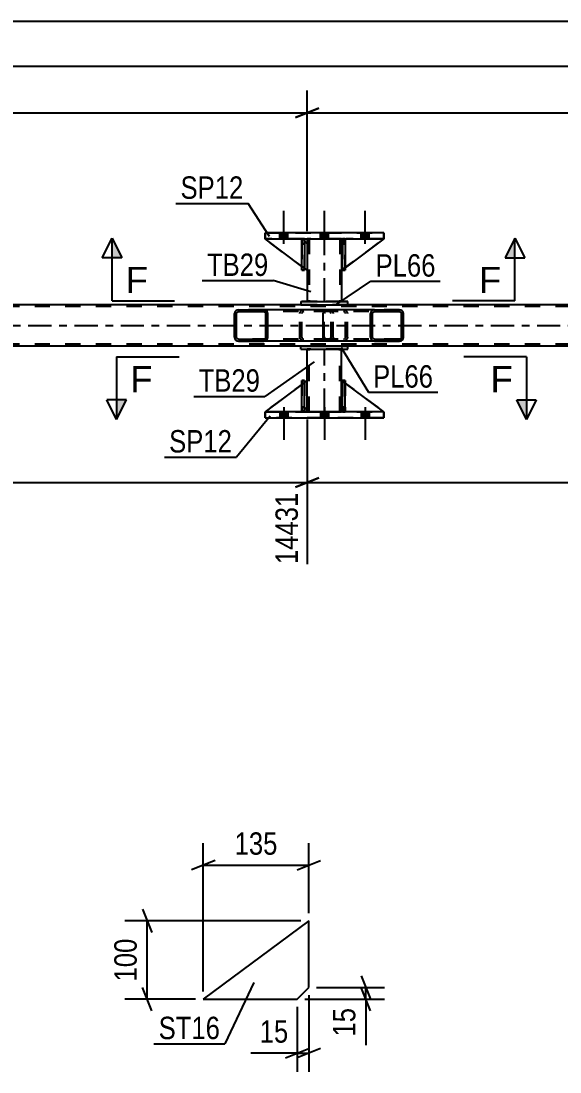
# Model space of a CAD drawing. Header units: millimetres. Extents: x 0 to 841, y 0 to 594.
# Drawn here: x 621.8 to 690.8, y 133.8 to 268.2 of the extents above; entities that cross this region are included whole.
import ezdxf

# ---------------------------------------------------------------- set-up
doc = ezdxf.new("R2010")
doc.units = ezdxf.units.MM
doc.linetypes.add('DXK_LINE_DOT2', pattern=[3.9198, 1.9599, -1.9599])
doc.linetypes.add('DXK_LINE_DOT3', pattern=[5.9187, 2.979, -0.9799, 0.9799, -0.9799])
doc.styles.add('Arial', font='ARIAL.TTF', dxfattribs={"height": 0.2})
doc.styles.add('Arial Narrow', font='ARIALN.TTF', dxfattribs={"height": 0.2})

# ---------------------------------------------------------------- blocks, each defined once
blk = doc.blocks.new('Part-272366397-4806 - 4800')
at = {"color": 2, "linetype": 'Continuous'}
for p, q in [((658.62, 153.15), (645.12, 143.15)), ((658.62, 144.65), (658.62, 153.15)), ((657.12, 143.15), (658.62, 144.65)), ((645.12, 143.15), (657.12, 143.15))]:
    blk.add_line(p, q, dxfattribs=at)
at = {"color": 7, "linetype": 'DXK_LINE_DOT2'}
for p, q in [((658.62, 144.65), (658.62, 153.15)), ((657.12, 143.15), (657.12, 143.15))]:
    blk.add_line(p, q, dxfattribs=at)
blk = doc.blocks.new('Bolt-272366397-2430 - 2415')
at = {"linetype": 'Continuous'}
for points in [[(654.9, 240.32), (655.94, 240.32), (655.94, 241.12), (654.9, 241.12)], [(654.9, 240.32), (655.94, 240.32), (655.94, 241.12), (654.9, 241.12)], [(654.9, 240.32), (655.94, 240.32), (655.94, 241.12), (654.9, 241.12)], [(660.1, 240.32), (661.14, 240.32), (661.14, 241.12), (660.1, 241.12)], [(660.1, 240.32), (661.14, 240.32), (661.14, 241.12), (660.1, 241.12)], [(665.3, 240.32), (666.34, 240.32), (666.34, 241.12), (665.3, 241.12)], [(665.3, 240.32), (666.34, 240.32), (666.34, 241.12), (665.3, 241.12)], [(665.3, 240.32), (666.34, 240.32), (666.34, 241.12), (665.3, 241.12)]]:
    blk.add_hatch(color=1, dxfattribs=at).paths.add_polyline_path(points)
at = {"color": 1, "linetype": 'Continuous'}
for p, q in [((655.42, 239.72), (655.42, 243.92)), ((655.42, 239.72), (655.42, 243.92)), ((655.42, 239.72), (655.42, 243.92)), ((660.62, 239.72), (660.62, 243.92)), ((660.62, 239.72), (660.62, 243.92)), ((665.82, 239.72), (665.82, 243.92)), ((665.82, 239.72), (665.82, 243.92)), ((665.82, 239.72), (665.82, 243.92)), ((654.9, 240.32), (654.9, 241.12)), ((654.9, 240.32), (654.9, 241.12)), ((654.9, 240.32), (654.9, 241.12)), ((655.94, 240.32), (655.94, 241.12)), ((655.94, 240.32), (655.94, 241.12)), ((655.94, 240.32), (655.94, 241.12)), ((660.1, 240.32), (660.1, 241.12)), ((660.1, 240.32), (660.1, 241.12)), ((661.14, 240.32), (661.14, 241.12)), ((661.14, 240.32), (661.14, 241.12)), ((665.3, 240.32), (665.3, 241.12)), ((665.3, 240.32), (665.3, 241.12)), ((665.3, 240.32), (665.3, 241.12)), ((666.34, 240.32), (666.34, 241.12)), ((666.34, 240.32), (666.34, 241.12)), ((666.34, 240.32), (666.34, 241.12))]:
    blk.add_line(p, q, dxfattribs=at)
blk = doc.blocks.new('Part-272366397-2645 - 2415')
at = {"color": 2, "linetype": 'Continuous'}
for p, q in [((658.07, 240.32), (657.75, 240.32)), ((657.75, 240.32), (657.75, 240.32)), ((657.75, 236.32), (657.75, 240.32)), ((658.07, 240.32), (658.07, 240.32)), ((658.07, 240.32), (658.07, 236.32)), ((658.07, 236.32), (657.75, 236.32))]:
    blk.add_line(p, q, dxfattribs=at)
at = {"color": 7, "linetype": 'DXK_LINE_DOT2'}
for p, q in [((658.07, 240.32), (657.75, 240.32)), ((657.75, 240.32), (657.75, 239.72)), ((658.07, 239.72), (657.75, 239.72)), ((657.75, 239.72), (657.75, 236.32)), ((658.07, 239.72), (658.07, 240.32)), ((658.07, 236.32), (658.07, 239.72))]:
    blk.add_line(p, q, dxfattribs=at)
blk = doc.blocks.new('Part-272366397-2581 - 2415')
at = {"color": 7, "linetype": 'DXK_LINE_DOT2'}
for p, q in [((658.42, 222.23), (653.02, 218.23)), ((658.42, 218.83), (658.42, 222.23)), ((653.02, 218.23), (657.82, 218.23)), ((657.82, 218.23), (658.42, 218.83))]:
    blk.add_line(p, q, dxfattribs=at)
blk = doc.blocks.new('Part-272366397-2436 - 2415')
at = {"color": 7, "linetype": 'DXK_LINE_DOT2'}
for p, q in [((754.86, 231.68), (95.95, 231.68)), ((663.62, 231.92), (657.62, 231.92)), ((754.86, 226.88), (95.95, 226.88))]:
    blk.add_line(p, q, dxfattribs=at)
at = {"color": 2, "linetype": 'Continuous'}
for p, q in [((657.62, 231.92), (493.35, 231.92)), ((754.86, 231.92), (663.62, 231.92)), ((754.86, 226.64), (237.94, 226.64))]:
    blk.add_line(p, q, dxfattribs=at)
at = {"color": 7, "linetype": 'DXK_LINE_DOT3'}
blk.add_line((95.95, 229.28), (754.86, 229.28), dxfattribs=at)
blk = doc.blocks.new('Bolt-272366397-2431 - 2415')
at = {"linetype": 'Continuous'}
for points in [[(655.94, 218.24), (654.9, 218.24), (654.9, 217.44), (655.94, 217.44)], [(655.94, 218.24), (654.9, 218.24), (654.9, 217.44), (655.94, 217.44)], [(655.94, 218.24), (654.9, 218.24), (654.9, 217.44), (655.94, 217.44)], [(661.14, 218.24), (660.1, 218.24), (660.1, 217.44), (661.14, 217.44)], [(661.14, 218.24), (660.1, 218.24), (660.1, 217.44), (661.14, 217.44)], [(666.34, 218.24), (665.3, 218.24), (665.3, 217.44), (666.34, 217.44)], [(666.34, 218.24), (665.3, 218.24), (665.3, 217.44), (666.34, 217.44)], [(666.34, 218.24), (665.3, 218.24), (665.3, 217.44), (666.34, 217.44)]]:
    blk.add_hatch(color=1, dxfattribs=at).paths.add_polyline_path(points)
at = {"color": 1, "linetype": 'Continuous'}
for p, q in [((654.9, 218.24), (654.9, 217.44)), ((654.9, 218.24), (654.9, 217.44)), ((654.9, 218.24), (654.9, 217.44)), ((655.42, 218.84), (655.42, 214.64)), ((655.42, 218.84), (655.42, 214.64)), ((655.42, 218.84), (655.42, 214.64)), ((655.94, 218.24), (655.94, 217.44)), ((655.94, 218.24), (655.94, 217.44)), ((655.94, 218.24), (655.94, 217.44)), ((660.1, 218.24), (660.1, 217.44)), ((660.1, 218.24), (660.1, 217.44)), ((660.62, 218.84), (660.62, 214.64)), ((660.62, 218.84), (660.62, 214.64)), ((661.14, 218.24), (661.14, 217.44)), ((661.14, 218.24), (661.14, 217.44)), ((665.3, 218.24), (665.3, 217.44)), ((665.3, 218.24), (665.3, 217.44)), ((665.3, 218.24), (665.3, 217.44)), ((665.82, 218.84), (665.82, 214.64)), ((665.82, 218.84), (665.82, 214.64)), ((665.82, 218.84), (665.82, 214.64)), ((666.34, 218.24), (666.34, 217.44)), ((666.34, 218.24), (666.34, 217.44)), ((666.34, 218.24), (666.34, 217.44))]:
    blk.add_line(p, q, dxfattribs=at)
blk = doc.blocks.new('Part-272366397-2532 - 2415')
at = {"color": 7, "linetype": 'DXK_LINE_DOT2'}
for p, q in [((658.42, 236.32), (653.02, 240.32)), ((653.02, 240.32), (657.82, 240.32)), ((657.82, 240.32), (658.42, 239.72)), ((658.42, 239.72), (658.42, 236.32))]:
    blk.add_line(p, q, dxfattribs=at)
blk = doc.blocks.new('Part-272366397-2533 - 2415')
at = {"color": 2, "linetype": 'Continuous'}
for p, q in [((663.27, 240.32), (662.95, 240.32)), ((662.95, 240.32), (662.95, 240.32)), ((662.95, 236.32), (662.95, 240.32)), ((663.27, 240.32), (663.27, 240.32)), ((663.27, 240.32), (663.27, 236.32)), ((663.27, 236.32), (662.95, 236.32))]:
    blk.add_line(p, q, dxfattribs=at)
at = {"color": 7, "linetype": 'DXK_LINE_DOT2'}
for p, q in [((663.27, 240.32), (662.95, 240.32)), ((662.95, 240.32), (662.95, 239.72)), ((663.27, 239.72), (662.95, 239.72)), ((662.95, 239.72), (662.95, 236.32)), ((663.27, 239.72), (663.27, 240.32)), ((663.27, 236.32), (663.27, 239.72))]:
    blk.add_line(p, q, dxfattribs=at)
blk = doc.blocks.new('Part-272366397-2535 - 2415')
at = {"color": 7, "linetype": 'DXK_LINE_DOT2'}
for p, q in [((662.95, 239.72), (662.95, 240.32)), ((662.95, 240.32), (662.95, 240.32)), ((662.95, 240.32), (662.95, 236.32)), ((662.95, 240.32), (663.27, 240.32)), ((662.95, 240.32), (663.27, 240.32)), ((662.95, 236.32), (662.95, 239.72)), ((662.95, 239.72), (663.27, 239.72)), ((663.27, 240.32), (663.27, 239.72)), ((663.27, 240.32), (663.27, 240.32)), ((663.27, 236.32), (663.27, 240.32)), ((663.27, 239.72), (663.27, 236.32)), ((662.95, 236.32), (663.27, 236.32))]:
    blk.add_line(p, q, dxfattribs=at)
blk = doc.blocks.new('Part-272366397-2564 - 2415')
at = {"color": 7, "linetype": 'DXK_LINE_DOT2'}
for p, q in [((663.42, 240.32), (662.82, 239.72)), ((662.82, 236.32), (668.22, 240.32)), ((662.82, 239.72), (663.42, 240.32)), ((662.82, 239.72), (662.82, 236.32)), ((662.82, 239.72), (662.82, 239.72)), ((662.82, 239.72), (662.82, 236.32)), ((668.22, 240.32), (663.42, 240.32))]:
    blk.add_line(p, q, dxfattribs=at)
blk = doc.blocks.new('Part-272366397-2565 - 2415')
at = {"color": 2, "linetype": 'Continuous'}
for p, q in [((657.75, 236.81), (653.02, 240.32)), ((658.07, 240.07), (658.42, 239.72)), ((658.42, 239.72), (658.42, 236.32)), ((658.42, 236.32), (658.07, 236.58))]:
    blk.add_line(p, q, dxfattribs=at)
at = {"color": 7, "linetype": 'DXK_LINE_DOT2'}
for p, q in [((657.82, 240.32), (653.02, 240.32)), ((658.07, 240.07), (657.82, 240.32)), ((658.07, 236.58), (657.75, 236.81))]:
    blk.add_line(p, q, dxfattribs=at)
blk = doc.blocks.new('Part-272366397-2566 - 2415')
at = {"color": 2, "linetype": 'Continuous'}
for p, q in [((662.95, 218.23), (662.95, 222.23)), ((662.95, 222.23), (663.27, 222.23)), ((663.27, 218.23), (663.27, 222.23)), ((662.95, 218.23), (662.95, 218.23)), ((662.95, 218.23), (663.27, 218.23)), ((663.27, 218.23), (663.27, 218.23))]:
    blk.add_line(p, q, dxfattribs=at)
at = {"color": 7, "linetype": 'DXK_LINE_DOT2'}
for p, q in [((662.95, 222.23), (662.95, 218.83)), ((663.27, 218.83), (663.27, 222.23)), ((662.95, 218.83), (662.95, 218.23)), ((662.95, 218.83), (663.27, 218.83)), ((662.95, 218.23), (663.27, 218.23)), ((663.27, 218.23), (663.27, 218.83))]:
    blk.add_line(p, q, dxfattribs=at)
blk = doc.blocks.new('Part-272366397-2568 - 2415')
at = {"color": 7, "linetype": 'DXK_LINE_DOT2'}
for p, q in [((663.27, 222.23), (662.95, 222.23)), ((662.95, 218.83), (662.95, 222.23)), ((662.95, 222.14), (662.95, 218.23)), ((663.27, 222.23), (663.27, 218.83)), ((663.27, 218.23), (663.27, 222.23)), ((663.27, 218.83), (662.95, 218.83)), ((662.95, 218.23), (662.95, 218.83)), ((663.27, 218.23), (662.95, 218.23)), ((663.27, 218.83), (663.27, 218.23)), ((663.27, 218.23), (663.27, 218.23))]:
    blk.add_line(p, q, dxfattribs=at)
blk = doc.blocks.new('Part-272366397-2570 - 2415')
at = {"color": 7, "linetype": 'DXK_LINE_DOT2'}
for p, q in [((662.82, 239.72), (663.42, 240.32)), ((662.82, 239.72), (662.82, 236.32)), ((663.27, 240.16), (662.95, 239.84)), ((668.22, 240.32), (663.42, 240.32)), ((662.82, 236.32), (663.27, 236.65))]:
    blk.add_line(p, q, dxfattribs=at)
at = {"color": 2, "linetype": 'Continuous'}
for p, q in [((662.95, 239.84), (662.82, 239.72)), ((662.82, 239.72), (662.82, 236.32)), ((662.82, 239.72), (662.82, 239.72)), ((663.42, 240.32), (663.27, 240.16)), ((668.22, 240.32), (663.27, 236.65)), ((662.95, 236.41), (662.82, 236.32))]:
    blk.add_line(p, q, dxfattribs=at)
blk = doc.blocks.new('Part-272366397-2580 - 2415')
at = {"linetype": 'Continuous'}
h = blk.add_hatch(dxfattribs=at)
h.set_pattern_fill('', scale=0.7, style=0, pattern_type=0)
h.set_pattern_definition([(45, (653.3397, 230.9796), (-1.57154, 1.57154), [])])
h.paths.add_polyline_path([(653.38, 230.8), (653.34, 230.98), (653.23, 231.14), (653.06, 231.24), (652.87, 231.28), (649.63, 231.28), (649.44, 231.24), (649.27, 231.14), (649.16, 230.98), (649.12, 230.8), (649.12, 227.76), (649.16, 227.57), (649.27, 227.42), (649.44, 227.31), (649.63, 227.28), (652.87, 227.28), (653.06, 227.31), (653.23, 227.42), (653.34, 227.57), (653.38, 227.76)])
h.paths.add_polyline_path([(653.1, 227.66), (653.05, 227.59), (652.97, 227.53), (652.87, 227.52), (649.63, 227.52), (649.53, 227.53), (649.45, 227.59), (649.4, 227.66), (649.38, 227.76), (649.38, 230.8), (649.4, 230.89), (649.45, 230.97), (649.53, 231.02), (649.63, 231.04), (652.87, 231.04), (652.97, 231.02), (653.05, 230.97), (653.1, 230.89), (653.12, 230.8), (653.12, 227.76)])
at = {"color": 2, "linetype": 'Continuous'}
for p, q in [((649.63, 231.28), (649.44, 231.24)), ((649.63, 231.28), (652.87, 231.28)), ((660.74, 231.28), (652.87, 231.28)), ((653.06, 231.24), (652.87, 231.28)), ((649.16, 230.98), (649.12, 230.8)), ((649.12, 227.76), (649.12, 230.8)), ((649.38, 230.8), (649.4, 230.89)), ((649.38, 227.76), (649.38, 230.8)), ((649.4, 230.89), (649.45, 230.97)), ((649.45, 230.97), (649.53, 231.02)), ((649.53, 231.02), (649.63, 231.04)), ((649.63, 231.04), (652.87, 231.04)), ((652.87, 231.04), (652.97, 231.02)), ((652.97, 231.02), (653.05, 230.97)), ((653.05, 230.97), (653.1, 230.89)), ((653.1, 230.89), (653.12, 230.8)), ((653.12, 227.76), (653.12, 230.8)), ((653.38, 230.8), (653.34, 230.98)), ((653.38, 227.76), (653.38, 230.8)), ((649.12, 227.76), (649.16, 227.57)), ((649.4, 227.66), (649.38, 227.76)), ((649.45, 227.59), (649.4, 227.66)), ((649.44, 227.31), (649.63, 227.28)), ((649.53, 227.53), (649.45, 227.59)), ((649.63, 227.52), (649.53, 227.53)), ((649.63, 227.52), (652.87, 227.52)), ((649.63, 227.28), (652.87, 227.28)), ((652.97, 227.53), (652.87, 227.52)), ((652.87, 227.28), (653.06, 227.31)), ((660.74, 227.28), (652.87, 227.28)), ((653.05, 227.59), (652.97, 227.53)), ((653.1, 227.66), (653.05, 227.59)), ((653.12, 227.76), (653.1, 227.66)), ((653.34, 227.57), (653.38, 227.76))]:
    blk.add_line(p, q, dxfattribs=at)
at = {"color": 7, "linetype": 'DXK_LINE_DOT2'}
for p, q in [((652.87, 231.28), (649.63, 231.28)), ((657.79, 231.24), (657.98, 231.28)), ((661.22, 231.28), (657.98, 231.28)), ((661.22, 231.28), (661.41, 231.24)), ((661.22, 231.04), (649.63, 231.04)), ((657.47, 230.8), (657.51, 230.98)), ((657.47, 227.76), (657.47, 230.8)), ((657.75, 230.89), (657.73, 230.8)), ((657.73, 227.76), (657.73, 230.8)), ((657.8, 230.97), (657.75, 230.89)), ((657.88, 231.02), (657.8, 230.97)), ((657.98, 231.04), (657.88, 231.02)), ((661.31, 231.02), (661.22, 231.04)), ((661.4, 230.97), (661.31, 231.02)), ((661.45, 230.89), (661.4, 230.97)), ((661.47, 230.8), (661.45, 230.89)), ((661.47, 227.76), (661.47, 230.8)), ((661.69, 230.98), (661.73, 230.8)), ((661.73, 227.76), (661.73, 230.8)), ((661.22, 227.52), (649.63, 227.52)), ((652.87, 227.28), (649.63, 227.28)), ((657.51, 227.57), (657.47, 227.76)), ((657.73, 227.76), (657.75, 227.66)), ((657.75, 227.66), (657.8, 227.59)), ((657.98, 227.28), (657.79, 227.31)), ((657.8, 227.59), (657.88, 227.53)), ((657.88, 227.53), (657.98, 227.52)), ((661.22, 227.28), (657.98, 227.28)), ((661.22, 227.52), (661.31, 227.53)), ((661.41, 227.31), (661.22, 227.28)), ((661.31, 227.53), (661.4, 227.59)), ((661.4, 227.59), (661.45, 227.66)), ((661.45, 227.66), (661.47, 227.76)), ((661.73, 227.76), (661.69, 227.57))]:
    blk.add_line(p, q, dxfattribs=at)
at = {"color": 2, "linetype": 'Continuous'}
for centre, start, end in [((649.61, 230.78), 110.7583, 155.68), ((652.89, 230.78), 24.32, 69.2417), ((649.61, 227.78), 204.32, 249.2417), ((652.89, 227.78), 290.7583, 335.68)]:
    blk.add_arc(centre, 0.496, start, end, dxfattribs=at)
at = {"color": 7, "linetype": 'DXK_LINE_DOT2'}
for centre, start, end in [((657.96, 230.78), 110.7583, 155.68), ((661.24, 230.78), 24.32, 69.2417), ((657.96, 227.78), 204.32, 249.2417), ((661.24, 227.78), 290.7583, 335.68)]:
    blk.add_arc(centre, 0.496, start, end, dxfattribs=at)
blk = doc.blocks.new('Part-272366397-2586 - 2415')
at = {"color": 2, "linetype": 'Continuous'}
for p, q in [((668.22, 241.12), (653.02, 241.12)), ((653.02, 241.12), (653.02, 240.32)), ((653.02, 241.12), (653.02, 241.12)), ((668.22, 240.32), (668.22, 241.12)), ((668.22, 241.12), (668.22, 241.12)), ((653.02, 240.32), (668.22, 240.32)), ((653.02, 240.32), (653.02, 240.32)), ((668.22, 240.32), (668.22, 240.32))]:
    blk.add_line(p, q, dxfattribs=at)
at = {"color": 7, "linetype": 'DXK_LINE_DOT2'}
for p, q in [((653.02, 241.12), (668.22, 241.12)), ((653.02, 240.32), (653.02, 241.12)), ((668.22, 241.12), (668.22, 240.32)), ((653.02, 240.32), (668.22, 240.32))]:
    blk.add_line(p, q, dxfattribs=at)
blk = doc.blocks.new('Part-272366397-2591 - 2415')
at = {"color": 2, "linetype": 'Continuous'}
for p, q in [((653.02, 218.24), (653.02, 217.44)), ((668.22, 218.24), (653.02, 218.24)), ((653.02, 218.24), (653.02, 218.24)), ((668.22, 217.44), (668.22, 218.24)), ((668.22, 218.24), (668.22, 218.24)), ((653.02, 217.44), (668.22, 217.44)), ((653.02, 217.44), (653.02, 217.44)), ((668.22, 217.44), (668.22, 217.44))]:
    blk.add_line(p, q, dxfattribs=at)
at = {"color": 7, "linetype": 'DXK_LINE_DOT2'}
for p, q in [((653.02, 217.44), (653.02, 218.24)), ((653.02, 218.24), (668.22, 218.24)), ((668.22, 218.24), (668.22, 217.44)), ((668.22, 217.44), (653.02, 217.44))]:
    blk.add_line(p, q, dxfattribs=at)
blk = doc.blocks.new('Part-272366397-2592 - 2415')
at = {"color": 2, "linetype": 'Continuous'}
for p, q in [((662.82, 222.23), (662.82, 222.23)), ((662.82, 218.83), (662.82, 222.23)), ((662.95, 222.14), (662.82, 222.23)), ((668.22, 218.23), (663.27, 221.9)), ((662.82, 218.83), (662.82, 218.83)), ((662.95, 218.71), (662.82, 218.83)), ((663.42, 218.23), (663.27, 218.39))]:
    blk.add_line(p, q, dxfattribs=at)
at = {"color": 7, "linetype": 'DXK_LINE_DOT2'}
for p, q in [((662.82, 218.83), (662.82, 222.23)), ((663.27, 221.9), (662.95, 222.14)), ((663.42, 218.23), (662.82, 218.83)), ((663.27, 218.39), (662.95, 218.71)), ((668.22, 218.23), (663.42, 218.23))]:
    blk.add_line(p, q, dxfattribs=at)
blk = doc.blocks.new('Part-272366397-2593 - 2415')
at = {"color": 7, "linetype": 'DXK_LINE_DOT2'}
for p, q in [((662.82, 218.83), (662.82, 222.23)), ((662.82, 222.23), (668.22, 218.23)), ((662.82, 222.23), (662.82, 218.83)), ((663.42, 218.23), (662.82, 218.83)), ((662.82, 218.83), (662.82, 218.83)), ((662.82, 218.83), (663.42, 218.23)), ((668.22, 218.23), (663.42, 218.23))]:
    blk.add_line(p, q, dxfattribs=at)
blk = doc.blocks.new('Part-272366397-2594 - 2415')
at = {"color": 2, "linetype": 'Continuous'}
for p, q in [((657.75, 221.74), (653.02, 218.24)), ((658.42, 222.23), (658.07, 221.97)), ((658.42, 218.83), (658.42, 222.23)), ((658.42, 218.83), (658.07, 218.48))]:
    blk.add_line(p, q, dxfattribs=at)
at = {"color": 7, "linetype": 'DXK_LINE_DOT2'}
for p, q in [((658.07, 221.97), (657.75, 221.74)), ((653.02, 218.23), (653.02, 218.24)), ((653.02, 218.24), (653.02, 218.23)), ((653.02, 218.23), (657.82, 218.23)), ((657.82, 218.23), (658.07, 218.48))]:
    blk.add_line(p, q, dxfattribs=at)
blk = doc.blocks.new('Part-272366397-2611 - 2415')
at = {"color": 7, "linetype": 'DXK_LINE_DOT2'}
for p, q in [((657.75, 239.72), (657.75, 240.32)), ((657.75, 240.32), (657.75, 240.32)), ((657.75, 240.32), (657.75, 236.32)), ((657.75, 240.32), (658.07, 240.32)), ((657.75, 240.32), (658.07, 240.32)), ((657.75, 236.32), (657.75, 239.72)), ((657.75, 239.72), (658.07, 239.72)), ((658.07, 240.32), (658.07, 239.72)), ((658.07, 240.32), (658.07, 240.32)), ((658.07, 236.32), (658.07, 240.32)), ((658.07, 239.72), (658.07, 236.32)), ((657.75, 236.32), (658.07, 236.32))]:
    blk.add_line(p, q, dxfattribs=at)
blk = doc.blocks.new('Part-272366397-2613 - 2415')
at = {"linetype": 'Continuous'}
h = blk.add_hatch(dxfattribs=at)
h.set_pattern_fill('', scale=0.7, style=0, pattern_type=0)
h.set_pattern_definition([(45, (670.685, 230.9796), (-1.57154, 1.57154), [])])
h.paths.add_polyline_path([(670.72, 230.8), (670.68, 230.98), (670.58, 231.14), (670.41, 231.24), (670.22, 231.28), (667.04, 231.28), (666.84, 231.24), (666.68, 231.14), (666.57, 230.98), (666.53, 230.8), (666.53, 227.76), (666.57, 227.57), (666.68, 227.42), (666.84, 227.31), (667.04, 227.28), (670.22, 227.28), (670.41, 227.31), (670.58, 227.42), (670.68, 227.57), (670.72, 227.76)])
h.paths.add_polyline_path([(670.45, 227.66), (670.4, 227.59), (670.32, 227.53), (670.22, 227.52), (667.04, 227.52), (666.94, 227.53), (666.86, 227.59), (666.8, 227.66), (666.78, 227.76), (666.78, 230.8), (666.8, 230.89), (666.86, 230.97), (666.94, 231.02), (667.04, 231.04), (670.22, 231.04), (670.32, 231.02), (670.4, 230.97), (670.45, 230.89), (670.47, 230.8), (670.47, 227.76)])
at = {"color": 2, "linetype": 'Continuous'}
for p, q in [((660.49, 230.98), (660.54, 231.14)), ((660.54, 231.14), (660.63, 231.24)), ((660.63, 231.24), (660.74, 231.28)), ((667.04, 231.28), (660.74, 231.28)), ((667.04, 231.28), (666.84, 231.24)), ((667.04, 231.28), (670.22, 231.28)), ((670.41, 231.24), (670.22, 231.28)), ((660.46, 230.8), (660.49, 230.98)), ((660.46, 227.76), (660.46, 230.8)), ((666.57, 230.98), (666.53, 230.8)), ((666.53, 227.76), (666.53, 230.8)), ((666.78, 230.8), (666.8, 230.89)), ((666.78, 227.76), (666.78, 230.8)), ((666.8, 230.89), (666.86, 230.97)), ((666.86, 230.97), (666.94, 231.02)), ((666.94, 231.02), (667.04, 231.04)), ((667.04, 231.04), (670.22, 231.04)), ((670.22, 231.04), (670.32, 231.02)), ((670.32, 231.02), (670.4, 230.97)), ((670.4, 230.97), (670.45, 230.89)), ((670.45, 230.89), (670.47, 230.8)), ((670.47, 227.76), (670.47, 230.8)), ((670.72, 230.8), (670.68, 230.98)), ((670.72, 227.76), (670.72, 230.8)), ((660.49, 227.57), (660.46, 227.76)), ((660.54, 227.42), (660.49, 227.57)), ((660.63, 227.31), (660.54, 227.42)), ((660.74, 227.28), (660.63, 227.31)), ((667.04, 227.28), (660.74, 227.28)), ((666.53, 227.76), (666.57, 227.57)), ((666.8, 227.66), (666.78, 227.76)), ((666.86, 227.59), (666.8, 227.66)), ((666.84, 227.31), (667.04, 227.28)), ((666.94, 227.53), (666.86, 227.59)), ((667.04, 227.52), (666.94, 227.53)), ((667.04, 227.52), (670.22, 227.52)), ((667.04, 227.28), (670.22, 227.28)), ((670.32, 227.53), (670.22, 227.52)), ((670.22, 227.28), (670.41, 227.31)), ((670.4, 227.59), (670.32, 227.53)), ((670.45, 227.66), (670.4, 227.59)), ((670.47, 227.76), (670.45, 227.66)), ((670.68, 227.57), (670.72, 227.76))]:
    blk.add_line(p, q, dxfattribs=at)
at = {"color": 7, "linetype": 'DXK_LINE_DOT2'}
for p, q in [((661.73, 231.04), (661.73, 231.28)), ((663.07, 231.28), (663.26, 231.24)), ((670.22, 231.28), (667.04, 231.28)), ((660.61, 230.89), (660.6, 230.8)), ((660.6, 227.76), (660.6, 230.8)), ((660.64, 230.97), (660.61, 230.89)), ((660.68, 231.02), (660.64, 230.97)), ((660.74, 231.04), (660.68, 231.02)), ((670.22, 231.04), (660.74, 231.04)), ((663.17, 231.02), (663.07, 231.04)), ((663.25, 230.97), (663.17, 231.02)), ((663.3, 230.89), (663.25, 230.97)), ((663.32, 230.8), (663.3, 230.89)), ((663.32, 227.76), (663.32, 230.8)), ((663.53, 230.98), (663.57, 230.8)), ((663.57, 227.76), (663.57, 230.8)), ((660.6, 227.76), (660.61, 227.66)), ((660.61, 227.66), (660.64, 227.59)), ((660.64, 227.59), (660.68, 227.53)), ((660.68, 227.53), (660.74, 227.52)), ((670.22, 227.52), (660.74, 227.52)), ((663.07, 227.28), (660.74, 227.28)), ((661.73, 227.28), (661.73, 227.52)), ((663.07, 227.52), (663.17, 227.53)), ((663.26, 227.31), (663.07, 227.28)), ((663.17, 227.53), (663.25, 227.59)), ((663.25, 227.59), (663.3, 227.66)), ((663.3, 227.66), (663.32, 227.76)), ((663.57, 227.76), (663.53, 227.57)), ((670.22, 227.28), (667.04, 227.28))]:
    blk.add_line(p, q, dxfattribs=at)
for centre, start, end in [((663.08, 230.78), 23.8494, 68.8059), ((663.08, 227.77), 291.1941, 336.1506)]:
    blk.add_arc(centre, 0.492, start, end, dxfattribs=at)
at = {"color": 2, "linetype": 'Continuous'}
for centre, start, end in [((667.02, 230.78), 111.1941, 156.1506), ((670.23, 230.78), 23.8494, 68.8059), ((667.02, 227.77), 203.8494, 248.8059), ((670.23, 227.77), 291.1941, 336.1506)]:
    blk.add_arc(centre, 0.492, start, end, dxfattribs=at)
blk = doc.blocks.new('Part-272366397-2629 - 2415')
at = {"color": 2, "linetype": 'Continuous'}
for p, q in [((658.42, 240.32), (658.42, 239.72)), ((662.82, 240.32), (662.82, 239.72)), ((658.42, 236.32), (658.42, 232.32)), ((662.82, 236.32), (662.82, 232.32))]:
    blk.add_line(p, q, dxfattribs=at)
at = {"color": 7, "linetype": 'DXK_LINE_DOT2'}
for p, q in [((662.82, 240.32), (658.42, 240.32)), ((658.42, 240.32), (658.42, 240.32)), ((658.42, 240.32), (658.42, 240.32)), ((658.42, 240.32), (662.82, 240.32)), ((658.42, 239.72), (658.42, 236.32)), ((658.66, 240.32), (658.66, 232.32)), ((662.58, 240.32), (662.58, 232.32)), ((662.82, 240.32), (662.82, 240.32)), ((662.82, 240.32), (662.82, 240.32)), ((662.82, 239.72), (662.82, 236.32)), ((662.82, 232.32), (658.42, 232.32))]:
    blk.add_line(p, q, dxfattribs=at)
at = {"color": 7, "linetype": 'DXK_LINE_DOT3'}
blk.add_line((660.62, 232.32), (660.62, 240.32), dxfattribs=at)
blk = doc.blocks.new('Part-272366397-2634 - 2415')
at = {"color": 2, "linetype": 'Continuous'}
for p, q in [((657.62, 232.32), (657.62, 231.92)), ((657.62, 232.32), (663.62, 232.32)), ((657.62, 231.92), (663.62, 231.92)), ((663.62, 231.92), (663.62, 232.32))]:
    blk.add_line(p, q, dxfattribs=at)
at = {"color": 7, "linetype": 'DXK_LINE_DOT2'}
for p, q in [((663.62, 232.32), (657.62, 232.32)), ((657.62, 231.92), (663.62, 231.92))]:
    blk.add_line(p, q, dxfattribs=at)
blk = doc.blocks.new('Part-272366397-2639 - 2415')
at = {"color": 2, "linetype": 'Continuous'}
for p, q in [((657.62, 226.24), (657.62, 226.64)), ((657.62, 226.64), (663.62, 226.64)), ((657.62, 226.24), (663.62, 226.24)), ((663.62, 226.24), (663.62, 226.64))]:
    blk.add_line(p, q, dxfattribs=at)
at = {"color": 7, "linetype": 'DXK_LINE_DOT2'}
for p, q in [((657.62, 226.64), (663.62, 226.64)), ((657.62, 226.24), (657.62, 226.24)), ((657.62, 226.24), (663.62, 226.24)), ((663.62, 226.24), (663.62, 226.24))]:
    blk.add_line(p, q, dxfattribs=at)
blk = doc.blocks.new('Part-272366397-2644 - 2415')
at = {"color": 2, "linetype": 'Continuous'}
for p, q in [((658.42, 222.23), (658.42, 226.24)), ((662.82, 222.23), (662.82, 226.24)), ((658.42, 218.24), (658.42, 218.84)), ((662.82, 218.24), (662.82, 218.83))]:
    blk.add_line(p, q, dxfattribs=at)
at = {"color": 7, "linetype": 'DXK_LINE_DOT2'}
for p, q in [((662.82, 226.24), (658.42, 226.24)), ((658.66, 218.24), (658.66, 226.24)), ((662.58, 218.24), (662.58, 226.24)), ((658.42, 218.84), (658.42, 222.23)), ((662.82, 218.83), (662.82, 222.23)), ((662.82, 218.24), (658.42, 218.24)), ((658.42, 218.24), (658.42, 218.24)), ((658.42, 218.24), (662.82, 218.24)), ((658.42, 218.24), (658.42, 218.24)), ((658.66, 218.24), (658.66, 218.24)), ((662.58, 218.24), (662.58, 218.24)), ((662.82, 218.24), (662.82, 218.24)), ((662.82, 218.24), (662.82, 218.24))]:
    blk.add_line(p, q, dxfattribs=at)
at = {"color": 7, "linetype": 'DXK_LINE_DOT3'}
blk.add_line((660.62, 218.24), (660.62, 226.24), dxfattribs=at)
blk = doc.blocks.new('Part-272366397-2646 - 2415')
at = {"color": 2, "linetype": 'Continuous'}
for p, q in [((657.75, 218.23), (657.75, 222.23)), ((657.75, 222.23), (658.07, 222.23)), ((658.07, 218.23), (658.07, 222.23)), ((657.75, 218.23), (657.75, 218.23)), ((657.75, 218.23), (658.07, 218.23)), ((658.07, 218.23), (658.07, 218.23))]:
    blk.add_line(p, q, dxfattribs=at)
at = {"color": 7, "linetype": 'DXK_LINE_DOT2'}
for p, q in [((657.75, 222.23), (657.75, 218.83)), ((658.07, 218.83), (658.07, 222.23)), ((657.75, 218.83), (657.75, 218.23)), ((657.75, 218.83), (658.07, 218.83)), ((657.75, 218.23), (658.07, 218.23)), ((658.07, 218.23), (658.07, 218.83))]:
    blk.add_line(p, q, dxfattribs=at)
blk = doc.blocks.new('Part-272366397-2652 - 2415')
at = {"color": 7, "linetype": 'DXK_LINE_DOT2'}
for p, q in [((658.07, 222.23), (657.75, 222.23)), ((657.75, 218.83), (657.75, 222.23)), ((657.75, 218.23), (657.75, 222.23)), ((658.07, 222.23), (658.07, 218.83)), ((658.07, 218.23), (658.07, 222.23)), ((658.07, 218.83), (657.75, 218.83)), ((657.75, 218.23), (657.75, 218.83)), ((658.07, 218.23), (657.75, 218.23)), ((658.07, 218.83), (658.07, 218.23)), ((658.07, 218.23), (658.07, 218.23))]:
    blk.add_line(p, q, dxfattribs=at)
blk = doc.blocks.new('StraightDimension-272366397-4808 - 4800')
at = {"color": 7, "linetype": 'Continuous'}
for p, q in [((645.12, 144.15), (645.12, 163.11)), ((658.62, 154.15), (658.62, 163.11)), ((646.62, 160.86), (643.62, 159.66)), ((645.12, 160.26), (658.62, 160.26)), ((657.12, 159.66), (660.12, 160.86))]:
    blk.add_line(p, q, dxfattribs=at)
at = {"color": 0}
blk.add_wipeout([(655.21, 161.01), (655.21, 165.21), (648.53, 165.21), (648.53, 161.01)], dxfattribs=at)
at = {"color": 3, "style": 'Arial Narrow'}
blk.add_text('135', height=2.863, dxfattribs=at).set_placement((649.13, 161.61))
blk = doc.blocks.new('StraightDimension-272366397-4820 - 4800')
at = {"color": 7, "linetype": 'Continuous'}
for p, q in [((658.62, 143.65), (658.62, 133.84)), ((657.12, 142.15), (657.12, 133.84)), ((657.12, 136.24), (651.21, 136.24)), ((657.12, 136.24), (651.21, 136.24)), ((655.62, 135.64), (658.62, 136.84)), ((660.12, 136.84), (657.12, 135.64)), ((657.12, 136.24), (658.62, 136.24))]:
    blk.add_line(p, q, dxfattribs=at)
at = {"color": 0}
blk.add_wipeout([(656.6, 136.99), (656.6, 141.19), (651.74, 141.19), (651.74, 136.99)], dxfattribs=at)
at = {"color": 3, "style": 'Arial Narrow'}
blk.add_text('15', height=2.863, dxfattribs=at).set_placement((652.34, 137.59))
blk = doc.blocks.new('StraightDimension-272366397-4835 - 4800')
at = {"color": 7, "linetype": 'Continuous'}
for p, q in [((637.35, 154.65), (638.55, 151.65)), ((657.62, 153.15), (635.1, 153.15)), ((637.95, 143.15), (637.95, 153.15)), ((638.55, 141.65), (637.35, 144.65)), ((644.12, 143.15), (635.1, 143.15))]:
    blk.add_line(p, q, dxfattribs=at)
at = {"color": 0}
blk.add_wipeout([(637.2, 151.49), (633, 151.49), (633, 144.81), (637.2, 144.81)], dxfattribs=at)
at = {"color": 3, "style": 'Arial Narrow'}
blk.add_text('100', height=2.863, rotation=90.0002, dxfattribs=at).set_placement((636.6, 145.41))
blk = doc.blocks.new('StraightDimension-272366397-4847 - 4800')
at = {"color": 7, "linetype": 'Continuous'}
for p, q in [((665.32, 146.15), (666.52, 143.15)), ((659.62, 144.65), (668.32, 144.65)), ((666.52, 141.65), (665.32, 144.65)), ((665.92, 143.15), (665.92, 144.65)), ((658.12, 143.15), (668.32, 143.15)), ((665.92, 143.15), (665.92, 137.25)), ((665.92, 143.15), (665.92, 137.25))]:
    blk.add_line(p, q, dxfattribs=at)
at = {"color": 0}
blk.add_wipeout([(665.17, 142.63), (660.97, 142.63), (660.97, 137.77), (665.17, 137.77)], dxfattribs=at)
at = {"color": 3, "style": 'Arial Narrow'}
blk.add_text('15', height=2.863, rotation=90.0002, dxfattribs=at).set_placement((664.57, 138.37))
blk = doc.blocks.new('StraightDimension-272366397-2657 - 2415')
at = {"color": 7, "linetype": 'Continuous'}
blk.add_line((87.33, 262.43), (763.48, 262.43), dxfattribs=at)
blk = doc.blocks.new('StraightDimension-272366397-2701 - 2415')
at = {"color": 7, "linetype": 'Continuous'}
for p, q in [((658.42, 217.23), (658.42, 198.76)), ((656.92, 208.6), (659.92, 209.8)), ((488.15, 209.2), (658.42, 209.2))]:
    blk.add_line(p, q, dxfattribs=at)
at = {"color": 0, "linetype": 'Continuous'}
blk.add_wipeout([(657.82, 208.5), (653.62, 208.5), (653.62, 198.16), (657.82, 198.16)], dxfattribs=at)
at = {"color": 3, "linetype": 'Continuous', "style": 'Arial Narrow'}
blk.add_text('14431', height=2.863, rotation=90.0002, dxfattribs=at).set_placement((657.22, 198.76))
blk = doc.blocks.new('StraightDimension-272366397-2707 - 2415')
at = {"color": 7, "linetype": 'Continuous'}
for p, q in [((763.48, 225.64), (763.48, 198.76)), ((658.42, 217.23), (658.42, 198.76)), ((659.92, 209.8), (656.92, 208.6)), ((761.98, 208.6), (764.98, 209.8)), ((658.42, 209.2), (763.48, 209.2))]:
    blk.add_line(p, q, dxfattribs=at)
at = {"color": 0}
blk.add_wipeout([(715.21, 209.95), (715.21, 214.15), (706.7, 214.15), (706.7, 209.95)], dxfattribs=at)
at = {"color": 3, "style": 'Arial Narrow'}
blk.add_text('3896', height=2.863, dxfattribs=at).set_placement((707.3, 210.55))
at = {"color": 0, "linetype": 'Continuous'}
blk.add_wipeout([(762.88, 208.5), (758.68, 208.5), (758.68, 198.16), (762.88, 198.16)], dxfattribs=at)
at = {"color": 3, "linetype": 'Continuous', "style": 'Arial Narrow'}
blk.add_text('18326', height=2.863, rotation=90.0002, dxfattribs=at).set_placement((762.28, 198.76))
blk = doc.blocks.new('StraightDimension-272366397-2715 - 2415')
at = {"color": 7, "linetype": 'Continuous'}
blk.add_line((86.69, 268.18), (764.12, 268.18), dxfattribs=at)
blk = doc.blocks.new('StraightDimension-272366397-2726 - 2415')
at = {"color": 7, "linetype": 'Continuous'}
for p, q in [((658.42, 241.32), (658.42, 259.29)), ((763.48, 232.92), (763.48, 259.29)), ((659.92, 257.04), (656.92, 255.84)), ((761.98, 255.84), (764.98, 257.04)), ((658.42, 256.44), (763.48, 256.44))]:
    blk.add_line(p, q, dxfattribs=at)
at = {"color": 0}
blk.add_wipeout([(715.21, 257.19), (715.21, 261.39), (706.7, 261.39), (706.7, 257.19)], dxfattribs=at)
at = {"color": 3, "style": 'Arial Narrow'}
blk.add_text('3896', height=2.863, dxfattribs=at).set_placement((707.3, 257.79))
blk = doc.blocks.new('StraightDimension-272366397-2735 - 2415')
at = {"color": 7, "linetype": 'Continuous'}
for p, q in [((658.42, 241.32), (658.42, 259.29)), ((656.92, 255.84), (659.92, 257.04)), ((488.15, 256.44), (658.42, 256.44))]:
    blk.add_line(p, q, dxfattribs=at)
blk = doc.blocks.new('Mark-272366397-4802 - 4800')
at = {"color": 0}
blk.add_wipeout([(647.26, 138.04), (647.26, 141.04), (639.41, 141.04), (639.41, 138.04)], dxfattribs=at)
blk.add_wipeout([(647.26, 138.04), (647.26, 141.04), (639.41, 141.04), (639.41, 138.04)], dxfattribs=at)
at = {"color": 30, "linetype": 'Continuous'}
for p in [(651.59, 145.27), (638.81, 137.44)]:
    blk.add_line(p, (647.86, 137.44), dxfattribs=at)
at = {"color": 3, "style": 'Arial Narrow'}
blk.add_text('ST16', height=2.863, dxfattribs=at).set_placement((639.41, 138.04))
blk = doc.blocks.new('Mark-272366397-2635 - 2415')
at = {"color": 0}
blk.add_wipeout([(674.53, 221.32), (674.53, 224.32), (666.85, 224.32), (666.85, 221.32)], dxfattribs=at)
blk.add_wipeout([(674.53, 221.32), (674.53, 224.32), (666.85, 224.32), (666.85, 221.32)], dxfattribs=at)
at = {"color": 30, "linetype": 'Continuous'}
for p, q in [((662.78, 226.47), (666.25, 220.72)), ((666.25, 220.72), (675.13, 220.72))]:
    blk.add_line(p, q, dxfattribs=at)
at = {"color": 3, "style": 'Arial Narrow'}
blk.add_text('PL66', height=2.863, dxfattribs=at).set_placement((666.85, 221.32))
blk = doc.blocks.new('Mark-272366397-2587 - 2415')
at = {"color": 0}
blk.add_wipeout([(648.79, 213.03), (648.79, 216.03), (640.75, 216.03), (640.75, 213.03)], dxfattribs=at)
blk.add_wipeout([(648.79, 213.03), (648.79, 216.03), (640.75, 216.03), (640.75, 213.03)], dxfattribs=at)
at = {"color": 30, "linetype": 'Continuous'}
for p in [(653.66, 217.68), (640.15, 212.43)]:
    blk.add_line(p, (649.39, 212.43), dxfattribs=at)
at = {"color": 3, "style": 'Arial Narrow'}
blk.add_text('SP12', height=2.863, dxfattribs=at).set_placement((640.75, 213.03))
blk = doc.blocks.new('Mark-272366397-2582 - 2415')
at = {"color": 0}
blk.add_wipeout([(650.25, 245.46), (650.25, 248.46), (642.21, 248.46), (642.21, 245.46)], dxfattribs=at)
blk.add_wipeout([(650.25, 245.46), (650.25, 248.46), (642.21, 248.46), (642.21, 245.46)], dxfattribs=at)
at = {"color": 30, "linetype": 'Continuous'}
for p in [(641.61, 244.86), (653.6, 240.65)]:
    blk.add_line(p, (650.85, 244.86), dxfattribs=at)
at = {"color": 3, "style": 'Arial Narrow'}
blk.add_text('SP12', height=2.863, dxfattribs=at).set_placement((642.21, 245.46))
blk = doc.blocks.new('Mark-272366397-2625 - 2415')
at = {"color": 0}
blk.add_wipeout([(653.44, 235.6), (653.44, 238.6), (645.59, 238.6), (645.59, 235.6)], dxfattribs=at)
blk.add_wipeout([(653.44, 235.6), (653.44, 238.6), (645.59, 238.6), (645.59, 235.6)], dxfattribs=at)
at = {"color": 30, "linetype": 'Continuous'}
for p in [(644.99, 235), (658.88, 233.56)]:
    blk.add_line(p, (654.04, 235), dxfattribs=at)
at = {"color": 3, "style": 'Arial Narrow'}
blk.add_text('TB29', height=2.863, dxfattribs=at).set_placement((645.59, 235.6))
blk = doc.blocks.new('Mark-272366397-2630 - 2415')
at = {"color": 0}
blk.add_wipeout([(674.84, 235.51), (674.84, 238.51), (667.17, 238.51), (667.17, 235.51)], dxfattribs=at)
blk.add_wipeout([(674.84, 235.51), (674.84, 238.51), (667.17, 238.51), (667.17, 235.51)], dxfattribs=at)
at = {"color": 30, "linetype": 'Continuous'}
for p, q in [((662.08, 231.92), (666.57, 234.91)), ((666.57, 234.91), (675.44, 234.91))]:
    blk.add_line(p, q, dxfattribs=at)
at = {"color": 3, "style": 'Arial Narrow'}
blk.add_text('PL66', height=2.863, dxfattribs=at).set_placement((667.17, 235.51))
blk = doc.blocks.new('Mark-272366397-2640 - 2415')
at = {"color": 0}
blk.add_wipeout([(652.39, 220.8), (652.39, 223.8), (644.53, 223.8), (644.53, 220.8)], dxfattribs=at)
blk.add_wipeout([(652.39, 220.8), (652.39, 223.8), (644.53, 223.8), (644.53, 220.8)], dxfattribs=at)
at = {"color": 30, "linetype": 'Continuous'}
for p in [(659.31, 224.62), (643.93, 220.2)]:
    blk.add_line(p, (652.99, 220.2), dxfattribs=at)
at = {"color": 3, "style": 'Arial Narrow'}
blk.add_text('TB29', height=2.863, dxfattribs=at).set_placement((644.53, 220.8))
blk = doc.blocks.new('SectionMark-272366397-2789 - 2415')
at = {"linetype": 'Continuous'}
for points in [[(634.7, 237.91), (633.45, 237.91), (633.45, 240.41)], [(685, 237.91), (683.75, 237.91), (685, 240.41)]]:
    blk.add_hatch(color=6, dxfattribs=at).paths.add_polyline_path(points)
at = {"color": 6, "linetype": 'Continuous'}
for p, q in [((632.2, 237.91), (633.45, 240.41)), ((633.45, 232.41), (633.45, 240.41)), ((633.45, 240.41), (634.7, 237.91)), ((685, 240.41), (683.75, 237.91)), ((685, 232.41), (685, 240.41)), ((685, 240.41), (686.25, 237.91)), ((634.7, 237.91), (632.2, 237.91)), ((683.75, 237.91), (686.25, 237.91)), ((633.45, 232.41), (641.45, 232.41)), ((685, 232.41), (677, 232.41))]:
    blk.add_line(p, q, dxfattribs=at)
at = {"color": 0, "linetype": 'Continuous'}
for points in [[(638.05, 233.41), (638.05, 236.91), (635.2, 236.91), (635.2, 233.41)], [(683.25, 233.41), (683.25, 236.91), (680.4, 236.91), (680.4, 233.41)]]:
    blk.add_wipeout(points, dxfattribs=at)
at = {"color": 3, "linetype": 'Continuous', "style": 'Arial'}
for p in [(635.2, 233.41), (680.4, 233.41)]:
    blk.add_text('F', height=3.34, dxfattribs=at).set_placement(p)
blk = doc.blocks.new('SectionMark-272366397-2791 - 2415')
at = {"linetype": 'Continuous'}
for points in [[(634.03, 219.74), (635.28, 219.74), (634.03, 217.24)], [(685.22, 219.74), (686.47, 219.74), (686.47, 217.24)]]:
    blk.add_hatch(color=6, dxfattribs=at).paths.add_polyline_path(points)
at = {"color": 6, "linetype": 'Continuous'}
for p, q in [((634.03, 225.24), (642.03, 225.24)), ((634.03, 225.24), (634.03, 217.24)), ((686.47, 225.24), (678.47, 225.24)), ((686.47, 225.24), (686.47, 217.24)), ((634.03, 217.24), (632.78, 219.74)), ((635.28, 219.74), (632.78, 219.74)), ((634.03, 217.24), (635.28, 219.74)), ((685.22, 219.74), (687.72, 219.74)), ((686.47, 217.24), (685.22, 219.74)), ((687.72, 219.74), (686.47, 217.24))]:
    blk.add_line(p, q, dxfattribs=at)
at = {"color": 0, "linetype": 'Continuous'}
for points in [[(638.63, 220.74), (638.63, 224.24), (635.78, 224.24), (635.78, 220.74)], [(684.72, 220.74), (684.72, 224.24), (681.87, 224.24), (681.87, 220.74)]]:
    blk.add_wipeout(points, dxfattribs=at)
at = {"color": 3, "linetype": 'Continuous', "style": 'Arial'}
for p in [(635.78, 220.74), (681.87, 220.74)]:
    blk.add_text('F', height=3.34, dxfattribs=at).set_placement(p)

msp = doc.modelspace()

# ---------------------------------------------------------------- block references
for name in ['Bolt-272366397-2430 - 2415', 'Part-272366397-2586 - 2415', 'Part-272366397-2532 - 2415', 'Part-272366397-2565 - 2415', 'Part-272366397-2645 - 2415', 'Part-272366397-2611 - 2415', 'Part-272366397-2629 - 2415', 'Part-272366397-2564 - 2415', 'Part-272366397-2570 - 2415', 'Part-272366397-2533 - 2415', 'Part-272366397-2535 - 2415', 'Part-272366397-2436 - 2415', 'Part-272366397-2580 - 2415', 'Part-272366397-2634 - 2415', 'Part-272366397-2613 - 2415', 'Part-272366397-2639 - 2415', 'Part-272366397-2644 - 2415', 'Part-272366397-2581 - 2415', 'Part-272366397-2594 - 2415', 'Part-272366397-2646 - 2415', 'Part-272366397-2652 - 2415', 'Part-272366397-2592 - 2415', 'Part-272366397-2593 - 2415', 'Part-272366397-2566 - 2415', 'Part-272366397-2568 - 2415', 'Part-272366397-2591 - 2415', 'Bolt-272366397-2431 - 2415', 'Part-272366397-4806 - 4800']:
    msp.add_blockref(name, (0, 0))

# ---------------------------------------------------------------- next in the draw order: block references
for name in ['StraightDimension-272366397-2657 - 2415', 'StraightDimension-272366397-2701 - 2415', 'StraightDimension-272366397-4808 - 4800']:
    msp.add_blockref(name, (0, 0))

# ---------------------------------------------------------------- next in the draw order: block references
for name in ['StraightDimension-272366397-2715 - 2415', 'StraightDimension-272366397-2707 - 2415', 'Mark-272366397-2587 - 2415', 'StraightDimension-272366397-4820 - 4800']:
    msp.add_blockref(name, (0, 0))

# ---------------------------------------------------------------- next in the draw order: block references
for name in ['StraightDimension-272366397-2726 - 2415', 'Mark-272366397-2635 - 2415', 'Mark-272366397-2640 - 2415', 'StraightDimension-272366397-4835 - 4800']:
    msp.add_blockref(name, (0, 0))

# ---------------------------------------------------------------- next in the draw order: block references
for name in ['StraightDimension-272366397-2735 - 2415', 'Mark-272366397-2625 - 2415', 'Mark-272366397-2630 - 2415', 'SectionMark-272366397-2791 - 2415', 'Mark-272366397-4802 - 4800', 'StraightDimension-272366397-4847 - 4800']:
    msp.add_blockref(name, (0, 0))

# ---------------------------------------------------------------- next in the draw order: block references
msp.add_blockref('Mark-272366397-2582 - 2415', (0, 0))

# ---------------------------------------------------------------- next in the draw order: block references
msp.add_blockref('SectionMark-272366397-2789 - 2415', (0, 0))

doc.saveas('drawing.dxf')
